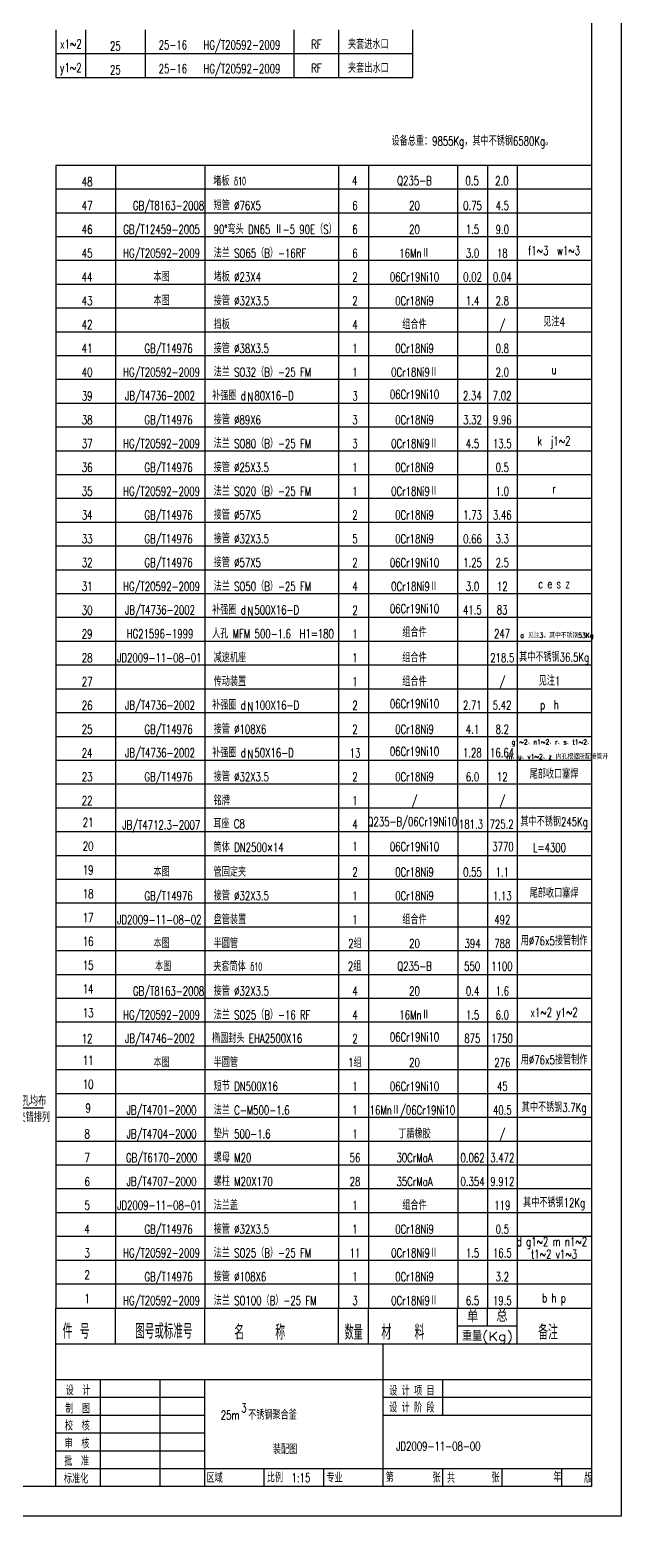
# Model space of a CAD drawing. Header units: millimetres. Extents: x 77471 to 131840, y -11230 to 75240.
# Drawn here: x 83399 to 86381, y -11230 to -3735 of the extents above; entities that cross this region are included whole.
import ezdxf
from ezdxf.enums import TextEntityAlignment as Align

# ---------------------------------------------------------------- set-up
doc = ezdxf.new("R2010")
doc.units = ezdxf.units.MM
doc.header["$LTSCALE"] = 10
doc.header["$MEASUREMENT"] = 0
doc.linetypes.add('DIVIDE-M', pattern=[39, 30, -3, 0, -3, 0, -3])
for name, color, linetype in [('cdr_dim', 7, 'Continuous'), ('cdr_dwg1', 4, 'Continuous'), ('cdr_text', 7, 'Continuous')]:
    doc.layers.add(name, color=color, linetype=linetype)
doc.styles.add('HZ', font='ROMANS.shx', dxfattribs={"width": 0.7, "height": 45, "bigfont": 'HZ.shx'})
doc.styles.add('HZ1', font='txt', dxfattribs={"width": 0.9, "bigfont": 'fsd'})

# ---------------------------------------------------------------- blocks, each defined once
blk = doc.blocks.new('jgb-l')
at = {"color": 4, "linetype": 'Continuous'}
for p, q in [((0, 0), (0, -8)), ((10, 0), (10, -8)), ((30, 0), (30, -8)), ((80, 0), (80, -8)), ((95, 0), (95, -8)), ((120, -8), (120, 0))]:
    blk.add_line(p, q, dxfattribs=at)
at = {"color": 7, "linetype": 'Continuous'}
blk.add_line((0, -8), (120, -8), dxfattribs=at)
blk = doc.blocks.new('mlf')
for p, q in [((180, 8), (0, 8)), ((20, 8), (20, 0)), ((50, 8), (50, 0)), ((95, 8), (95, 0)), ((105, 8), (105, 0)), ((135, 8), (135, 0)), ((145, 8), (145, 0)), ((155, 8), (155, 0))]:
    blk.add_line(p, q)
at = {"color": 4}
blk.add_line((0, 8), (0, 0), dxfattribs=at)
blk = doc.blocks.new('mlr')
at = {"color": 4}
for p, q in [((0, 0), (0, 12)), ((0, 12), (180, 12)), ((20, 0), (20, 12)), ((50, 0), (50, 12)), ((95, 0), (95, 12)), ((105, 0), (105, 12)), ((135, 0), (135, 12)), ((145, 6), (145, 12)), ((155, 0), (155, 12))]:
    blk.add_line(p, q, dxfattribs=at)
blk.add_line((135, 6), (155, 6))
at = {"style": 'HZ'}
for s, p in [('单', (138.18, 7.18)), ('总', (148.03, 7.33))]:
    blk.add_text(s, height=4, dxfattribs=at).set_placement(p)
for s, width, p in [('件 号', 0.7, (2.27, 1.69)), ('图号或标准号', 0.492204, (26.68, 1.69)), ('名    称', 0.7, (59.95, 1.35)), ('数量', 0.471468, (97, 1.35)), ('材   料', 0.7, (109.4, 1.35)), ('备注', 0.7, (162.07, 1.35))]:
    blk.add_text(s, height=5, dxfattribs=dict(at, width=width)).set_placement(p)
at = {"style": 'HZ', "width": 1.13447}
blk.add_text('重量(Kg)', height=3, dxfattribs=at).set_placement((136.46, 1.01), (153.64, 1.01), align=Align.FIT)

msp = doc.modelspace()

# ---------------------------------------------------------------- linework, layer by layer
for p, q in [((83830.7672, -5499.0712), (83830.7672, -5619.0926)), ((83830.7672, -6579.0712), (83830.7672, -6699.0926)), ((83830.7672, -6699.0712), (83830.7672, -6819.0926)), ((83830.7672, -7059.0712), (83830.7672, -7179.0926)), ((83830.7672, -7299.0712), (83830.7672, -7419.0926)), ((83830.7672, -8739.2846), (83830.7672, -8859.3059))]:
    msp.add_line(p, q)
at = {"color": 4, "linetype": 'Continuous'}
for p, q in [((83530.7138, -10359.5406), (86230.7138, -10359.5406)), ((83530.7138, -11079.5406), (83530.7138, -10359.5406)), ((85180.7138, -11079.5406), (85180.7138, -10359.5406)), ((83530.7138, -10539.5406), (86230.7138, -10539.5406)), ((83755.7138, -11079.5406), (83755.7138, -10539.5406)), ((84055.7138, -11079.5406), (84055.7138, -10539.5406)), ((84280.7138, -11079.5406), (84280.7138, -10539.5406)), ((85480.7138, -10719.5406), (85480.7138, -10539.5406)), ((85180.7138, -10719.5406), (86230.7138, -10719.5406)), ((84280.7138, -10989.5406), (85180.7138, -10989.5406)), ((84580.7138, -11079.5406), (84580.7138, -10989.5406)), ((84880.7138, -11079.5406), (84880.7138, -10989.5406)), ((85180.7138, -10989.5406), (86230.7138, -10989.5406)), ((85480.7138, -11079.5406), (85480.7138, -10989.5406)), ((85780.7138, -11079.5406), (85780.7138, -10989.5406)), ((86080.7138, -11079.5406), (86080.7138, -10989.5406))]:
    msp.add_line(p, q, dxfattribs=at)
at = {"color": 7, "linetype": 'Continuous'}
for p, q in [((83530.7138, -10629.5406), (84280.7138, -10629.5406)), ((85180.7138, -10629.5406), (86230.7138, -10629.5406)), ((83530.7138, -10719.5406), (84280.7138, -10719.5406)), ((83530.7138, -10809.5406), (84280.7138, -10809.5406)), ((83530.7138, -10899.5406), (84280.7138, -10899.5406)), ((83530.7138, -10989.5406), (84280.7138, -10989.5406))]:
    msp.add_line(p, q, dxfattribs=at)
at = {"layer": 'cdr_dim', "linetype": 'Continuous'}
for p, q in [((86380.7138, 6020.4594), (86380.7138, -11229.5406)), ((83145.0247, -9170.4073), (83468.8654, -9170.4073)), ((86380.7138, -11229.5406), (77470.7138, -11229.5406))]:
    msp.add_line(p, q, dxfattribs=at)
at = {"layer": 'cdr_dwg1', "linetype": 'Continuous'}
for p, q in [((86230.7138, 5870.4594), (86230.7138, -11079.5406)), ((86230.7138, -11079.5406), (77797.8233, -11079.5406))]:
    msp.add_line(p, q, dxfattribs=at)

# ---------------------------------------------------------------- block references
at = {"linetype": 'Continuous', "xscale": 15.00266714062309, "yscale": 15.00266714062491, "zscale": 15.00266714062497}
for name, p in [('jgb-l', (83530.2337, -3734.9691)), ('jgb-l', (83530.2337, -3854.9904)), ('mlf', (83530.7138, -7779.1139)), ('mlf', (83530.7138, -7899.1352)), ('mlf', (83530.7138, -8019.1566)), ('mlf', (83530.7138, -8139.1779)), ('mlf', (83530.7138, -8259.1993)), ('mlf', (83530.7138, -8379.2206)), ('mlf', (83530.7138, -8499.2419)), ('mlf', (83530.7138, -8619.2633)), ('mlf', (83530.7138, -8739.2846)), ('mlf', (83530.7138, -8859.3059)), ('mlf', (83530.7138, -9219.3699)), ('mlf', (83530.7138, -9339.3913)), ('mlf', (83530.7138, -9459.4126)), ('mlf', (83530.7138, -9579.434)), ('mlf', (83530.7138, -9819.4766)), ('mlf', (83530.7138, -9939.498)), ('mlf', (83530.7138, -10059.5193)), ('mlf', (83530.7138, -10179.5406))]:
    msp.add_blockref(name, p, dxfattribs=at)
at = {"color": 3, "linetype": 'DIVIDE-M', "xscale": 15.00266714062309, "yscale": 15.00266714062491, "zscale": 15.00266714062497}
msp.add_blockref('mlf', (83530.7138, -9099.3486), dxfattribs=at)
at = {"layer": 'cdr_dim', "linetype": 'Continuous', "xscale": 15, "yscale": 15, "zscale": 15}
for p in [(83530.7138, -4539.0926), (83530.7138, -4659.0926), (83530.7138, -4779.0926), (83530.7138, -4899.0926), (83530.7138, -5019.0926), (83530.7138, -5139.0926), (83530.7138, -5259.0926), (83530.7138, -5379.0926), (83530.7138, -5499.0926), (83530.7138, -5619.0926), (83530.7138, -5739.0926), (83530.7138, -5859.0926), (83530.7138, -5979.0926), (83530.7138, -6099.0926), (83530.7138, -6219.0926), (83530.7138, -6339.0926), (83530.7138, -6459.0926), (83530.7138, -6579.0926), (83530.7138, -6699.0926), (83530.7138, -6819.0926), (83530.7138, -6939.0926), (83530.7138, -7059.0926), (83530.7138, -7179.0926), (83530.7138, -7299.0926), (83530.7138, -7419.0926), (83530.7138, -7539.0926), (83530.7138, -7659.0926)]:
    msp.add_blockref('mlf', p, dxfattribs=at)
at = {"layer": 'cdr_text', "linetype": 'Continuous'}
for name, p, xscale, yscale, zscale in [('mlf', (83530.7138, -8979.3273), 15.00266714062309, 15.00266714062491, 15.00266714062497), ('mlf', (83530.7138, -9699.4553), 15.00266714062309, 15.00266714062491, 15.00266714062497), ('mlr', (83530.7138, -10359.5406), 15, 15, 15)]:
    msp.add_blockref(name, p, dxfattribs=dict(at, xscale=xscale, yscale=yscale, zscale=zscale))

# ---------------------------------------------------------------- texts
at = {"color": 7, "linetype": 'Continuous', "style": 'HZ', "width": 0.7}
for s, p in [('每圈4-%%c6孔均布', (83160.545, -9159.0312)), ('共10圈，交错排列', (83160.545, -9241.258))]:
    msp.add_text(s, height=45, dxfattribs=at).set_placement(p)
at = {"linetype": 'Continuous', "style": 'HZ', "width": 0.7}
for s, p in [('设  计', (83579.457, -10618.6264)), ('设 计 项 目', (85211.1006, -10620.3399)), ('制  图', (83577.7674, -10710.4184)), ('3', (84464.831, -10705.7702)), ('设 计 阶 段', (85211.1006, -10705.233)), ('校  核', (83576.0779, -10797.0147)), ('审  核', (83574.3884, -10887.0748)), ('批  准', (83572.6989, -10975.3052)), ('标准化', (83571.0094, -11063.5355)), ('区域', (84289.7961, -11059.5647)), ('比例  1:15', (84593.7387, -11057.9633)), ('专业', (84894.4032, -11059.0935)), ('第', (85193.224, -11056.7889)), ('张', (85428.6877, -11058.2959)), ('共', (85501.9924, -11059.8029)), ('张', (85726.3493, -11058.2959)), ('年', (86037.339, -11056.7556)), ('版', (86192.8339, -11060.5397))]:
    msp.add_text(s, height=45, dxfattribs=at).set_placement(p)
at = {"layer": 'cdr_dim', "linetype": 'Continuous', "style": 'HZ', "width": 0.7}
for s, p in [('21', (83693.0125, -7753.7304)), ('20', (83693.0125, -7873.7517)), ('19', (83693.0125, -7993.773)), ('18', (83693.0125, -8113.7944)), ('17', (83693.0125, -8233.8157)), ('16', (83693.0125, -8353.8371)), ('15', (83693.0125, -8473.8584)), ('14', (83693.0125, -8593.8797)), ('13', (83693.0125, -8713.9011)), ('12', (83688.2418, -8844.3033)), ('11', (83693.0125, -8953.9437)), ('10', (83693.0125, -9073.9651)), ('9', (83693.0125, -9193.9864)), ('8', (83688.2418, -9324.3886)), ('7', (83688.2418, -9444.41)), ('6', (83688.2418, -9564.4313)), ('5', (83688.2418, -9684.4526)), ('4', (83688.2418, -9804.474)), ('3', (83688.2418, -9924.4953)), ('2', (83688.2418, -10034.9824)), ('1', (83688.2418, -10155.0037))]:
    msp.add_text(s, height=45, dxfattribs=at).set_placement(p, align=Align.CENTER)
for s, p in [('25m  不锈钢聚合釜', (84361.7267, -10741.8273)), ('装配图', (84624.4449, -10915.4272))]:
    msp.add_text(s, height=45, dxfattribs=at).set_placement(p)
at = {"layer": 'cdr_dim', "style": 'HZ', "width": 0.7}
msp.add_text('JD2009-11-08-00', height=45, dxfattribs=at).set_placement((85245.923, -10898.7968))
at = {"layer": 'cdr_text', "linetype": 'Continuous'}
for s, height, style, width, p in [('x1~2', 45, 'HZ', 0.7, (83605.9309, -3828.7889)), ('25', 45, 'HZ', 0.7, (83830.2871, -3839.9878)), ('25-16   HG/T20592-2009', 45, 'HZ', 0.7, (84355.3804, -3833.9363)), ('RF', 45, 'HZ', 0.7, (84843.8817, -3831.0959)), ('夹套进水口', 45, 'HZ', 0.7, (85105.5138, -3831.7671)), ('y1~2', 45, 'HZ', 0.7, (83605.9309, -3948.8103)), ('25', 45, 'HZ', 0.7, (83830.2871, -3960.0091)), ('25-16   HG/T20592-2009', 45, 'HZ', 0.7, (84355.3804, -3953.9576)), ('RF', 45, 'HZ', 0.7, (84843.8817, -3951.1172)), ('夹套出水口', 45, 'HZ', 0.7, (85105.5138, -3951.7885)), ('设备总重：9855Kg，其中不锈钢6580Kg。', 45, 'HZ', 0.7, (85630.0607, -4318.8897)), ('48', 45, 'HZ', 0.7, (83688.2138, -4524.0926)), ('4', 45, 'HZ', 0.7, (85036.3869, -4518.7046)), ('Q235-B', 45, 'HZ', 0.7, (85338.2138, -4518.5449)), ('0.5', 45, 'HZ', 0.7, (85628.8869, -4518.7046)), ('2.0', 45, 'HZ', 0.7, (85778.8869, -4518.7046)), ('47', 45, 'HZ', 0.7, (83688.2138, -4644.0926)), ('   GB/T8163-2008', 45, 'HZ', 0.7, (84063.1752, -4644.0686)), ('6', 45, 'HZ', 0.7, (85038.3485, -4644.0686)), ('20', 45, 'HZ', 0.7, (85338.4019, -4644.0686)), ('0.75', 45, 'HZ', 0.7, (85630.9805, -4644.0686)), ('4.5', 45, 'HZ', 0.7, (85780.9805, -4644.0686)), ('46', 45, 'HZ', 0.7, (83688.2138, -4764.0926)), ('GB/T12459-2005', 45, 'HZ', 0.7, (84063.1752, -4764.0686)), ('6', 45, 'HZ', 0.7, (85038.3485, -4764.0686)), ('20', 45, 'HZ', 0.7, (85338.4019, -4764.0686)), ('1.5', 45, 'HZ', 0.7, (85630.9805, -4764.0686)), ('9.0', 45, 'HZ', 0.7, (85780.9805, -4764.0686)), ('45', 45, 'HZ', 0.7, (83688.2138, -4884.0926)), ('HG/T20592-2009', 45, 'HZ', 0.7, (84063.1752, -4884.0899)), ('6', 45, 'HZ', 0.7, (85038.3485, -4884.0899)), ('16MnⅡ', 45, 'HZ', 0.7, (85338.4019, -4884.0899)), ('3.0', 45, 'HZ', 0.7, (85630.9539, -4884.0899)), ('18', 45, 'HZ', 0.7, (85780.9805, -4884.0899)), ('f1~3  w1~3', 45, 'HZ', 0.7, (86041.8655, -4870.7644)), ('44', 45, 'HZ', 0.7, (83688.2138, -5004.0926)), ('本图', 45, 'HZ', 0.7, (84063.1752, -5004.0899)), ('2', 45, 'HZ', 0.7, (85038.3485, -5004.0899)), ('06Cr19Ni10', 45, 'HZ', 0.7, (85338.4019, -5004.0899)), ('0.02', 45, 'HZ', 0.7, (85630.9805, -5004.0899)), ('0.04', 45, 'HZ', 0.7, (85780.9805, -5004.0899)), ('43', 45, 'HZ', 0.7, (83688.2138, -5124.0926)), ('本图', 45, 'HZ', 0.7, (84063.1752, -5124.0899)), ('2', 45, 'HZ', 0.7, (85038.3485, -5124.0899)), ('0Cr18Ni9', 45, 'HZ', 0.7, (85338.4019, -5124.0899)), ('1.4', 45, 'HZ', 0.7, (85630.9805, -5124.0899)), ('2.8', 45, 'HZ', 0.7, (85780.9805, -5124.0899)), ('42', 45, 'HZ', 0.7, (83688.2138, -5244.0926)), ('4', 45, 'HZ', 0.7, (85038.3485, -5244.0686)), ('组合件', 45, 'HZ', 0.7, (85338.4019, -5244.0686)), ('/', 45, 'HZ', 0.7, (85780.9805, -5244.0686)), ('见注4', 45, 'HZ', 0.7, (86041.9989, -5230.7644)), ('41', 45, 'HZ', 0.7, (83688.2138, -5364.0926)), ('   GB/T14976', 45, 'HZ', 0.7, (84063.1752, -5364.0899)), ('1', 45, 'HZ', 0.7, (85038.3485, -5364.0899)), ('0Cr18Ni9', 45, 'HZ', 0.7, (85338.4019, -5364.0899)), ('0.8', 45, 'HZ', 0.7, (85780.9805, -5364.0899)), ('40', 45, 'HZ', 0.7, (83688.2138, -5484.0926)), ('HG/T20592-2009', 45, 'HZ', 0.7, (84063.1752, -5484.0899)), ('1', 45, 'HZ', 0.7, (85038.3485, -5484.0899)), ('0Cr18Ni9Ⅱ', 45, 'HZ', 0.7, (85338.5352, -5484.0899)), ('2.0', 45, 'HZ', 0.7, (85780.9805, -5484.0899)), ('u', 45, 'HZ', 0.7, (86041.8655, -5470.7644)), ('39', 45, 'HZ', 0.7, (83688.2138, -5604.0926)), ('JB/T4736-2002', 45, 'HZ', 0.7, (84055.5156, -5602.715)), ('3', 45, 'HZ', 0.7, (85038.4819, -5604.0899)), ('06Cr19Ni10', 45, 'HZ', 0.7, (85338.5352, -5595.7772)), ('2.34', 45, 'HZ', 0.7, (85629.8937, -5602.715)), ('7.02', 45, 'HZ', 0.7, (85779.8937, -5602.715)), ('38', 45, 'HZ', 0.7, (83688.2138, -5724.0926)), ('   GB/T14976', 45, 'HZ', 0.7, (84063.1752, -5724.0899)), ('3', 45, 'HZ', 0.7, (85038.3485, -5724.0899)), ('0Cr18Ni9', 45, 'HZ', 0.7, (85338.4019, -5724.0899)), ('3.32', 45, 'HZ', 0.7, (85630.9805, -5724.0899)), ('9.96', 45, 'HZ', 0.7, (85780.9805, -5724.0899)), ('37', 45, 'HZ', 0.7, (83688.2138, -5844.0926)), ('HG/T20592-2009', 45, 'HZ', 0.7, (84063.1752, -5844.0899)), ('3', 45, 'HZ', 0.7, (85038.3485, -5844.0899)), ('0Cr18Ni9Ⅱ', 45, 'HZ', 0.7, (85338.5352, -5844.0899)), ('4.5', 45, 'HZ', 0.7, (85630.9805, -5844.0899)), ('13.5', 45, 'HZ', 0.7, (85780.9805, -5844.0899)), ('k  j1~2', 45, 'HZ', 0.7, (86041.8655, -5830.7644)), ('36', 45, 'HZ', 0.7, (83688.2138, -5964.0926)), ('   GB/T14976', 45, 'HZ', 0.7, (84063.1752, -5964.0899)), ('1', 45, 'HZ', 0.7, (85038.3485, -5964.0899)), ('0Cr18Ni9', 45, 'HZ', 0.7, (85338.4019, -5964.0899)), ('0.5', 45, 'HZ', 0.7, (85780.9805, -5964.0899)), ('35', 45, 'HZ', 0.7, (83688.2138, -6084.0926)), ('HG/T20592-2009', 45, 'HZ', 0.7, (84063.1752, -6084.0899)), ('1', 45, 'HZ', 0.7, (85038.3485, -6084.0899)), ('0Cr18Ni9Ⅱ', 45, 'HZ', 0.7, (85338.5352, -6084.0899)), ('1.0', 45, 'HZ', 0.7, (85780.9805, -6084.0899)), ('r', 45, 'HZ', 0.7, (86041.8655, -6070.7644)), ('34', 45, 'HZ', 0.7, (83688.2138, -6204.0926)), ('   GB/T14976', 45, 'HZ', 0.7, (84063.1752, -6204.0899)), ('2', 45, 'HZ', 0.7, (85038.3485, -6204.0899)), ('0Cr18Ni9', 45, 'HZ', 0.7, (85338.4019, -6204.0899)), ('1.73', 45, 'HZ', 0.7, (85630.9805, -6204.0899)), ('3.46', 45, 'HZ', 0.7, (85780.9805, -6204.0899)), ('33', 45, 'HZ', 0.7, (83688.2138, -6324.0926)), ('   GB/T14976', 45, 'HZ', 0.7, (84063.1752, -6324.0899)), ('5', 45, 'HZ', 0.7, (85038.3485, -6324.0899)), ('0Cr18Ni9', 45, 'HZ', 0.7, (85338.4019, -6324.0899)), ('0.66', 45, 'HZ', 0.7, (85630.9805, -6324.0899)), ('3.3', 45, 'HZ', 0.7, (85780.9805, -6324.0899)), ('32', 45, 'HZ', 0.7, (83688.2138, -6444.0926)), ('   GB/T14976', 45, 'HZ', 0.7, (84063.1752, -6444.0686)), ('2', 45, 'HZ', 0.7, (85038.3485, -6444.0686)), ('06Cr19Ni10', 45, 'HZ', 0.7, (85338.4019, -6444.0686)), ('1.25', 45, 'HZ', 0.7, (85630.9805, -6444.0686)), ('2.5', 45, 'HZ', 0.7, (85780.9805, -6444.0686)), ('31', 45, 'HZ', 0.7, (83688.2138, -6564.0926)), ('HG/T20592-2009', 45, 'HZ', 0.7, (84063.1752, -6564.0899)), ('4', 45, 'HZ', 0.7, (85038.3485, -6564.0899)), ('0Cr18Ni9Ⅱ', 45, 'HZ', 0.7, (85338.5352, -6564.0899)), ('3.0', 45, 'HZ', 0.7, (85630.9539, -6564.0899)), ('12', 45, 'HZ', 0.7, (85780.9805, -6564.0899)), ('c e s z', 45, 'HZ', 0.7, (86041.8655, -6550.7644)), ('30', 45, 'HZ', 0.7, (83688.2138, -6684.0926)), ('JB/T4736-2002', 45, 'HZ', 0.7, (84055.5156, -6682.715)), ('2', 45, 'HZ', 0.7, (85038.4819, -6684.0899)), ('06Cr19Ni10', 45, 'HZ', 0.7, (85338.5352, -6675.7772)), ('41.5', 45, 'HZ', 0.7, (85629.8937, -6682.715)), ('83', 45, 'HZ', 0.7, (85779.8937, -6682.715)), ('29', 45, 'HZ', 0.7, (83688.2138, -6804.0926)), ('HG21596-1999', 45, 'HZ', 0.7, (84055.5156, -6802.715)), ('1', 45, 'HZ', 0.7, (85038.4819, -6804.0899)), ('组合件', 45, 'HZ', 0.7, (85338.5352, -6795.7772)), ('247', 45, 'HZ', 0.7, (85779.8937, -6802.715)), ('a 见注3，其中不锈钢53Kg', 25, 'HZ1', 0.9, (86056.2712, -6800.873)), ('28', 45, 'HZ', 0.7, (83688.2138, -6924.0926)), ('JD2009-11-08-01', 45, 'HZ', 0.7, (84052.0374, -6924.0899)), ('1', 45, 'HZ', 0.7, (85038.3485, -6924.0899)), ('组合件', 45, 'HZ', 0.7, (85338.4019, -6924.0899)), ('218.5', 45, 'HZ', 0.7, (85780.9805, -6924.0899)), ('其中不锈钢36.5Kg', 45, 'HZ', 0.7, (86042.0928, -6920.873)), ('27', 45, 'HZ', 0.7, (83688.2138, -7044.0926)), ('1', 45, 'HZ', 0.7, (85038.3485, -7044.0899)), ('组合件', 45, 'HZ', 0.7, (85338.4019, -7044.0899)), ('/', 45, 'HZ', 0.7, (85780.9805, -7044.0899)), ('见注1', 45, 'HZ', 0.7, (86018.9185, -7040.873)), ('26', 45, 'HZ', 0.7, (83688.2138, -7164.0926)), ('JB/T4736-2002', 45, 'HZ', 0.7, (84055.5156, -7162.715)), ('2', 45, 'HZ', 0.7, (85038.4819, -7164.0899)), ('06Cr19Ni10', 45, 'HZ', 0.7, (85338.5352, -7155.7772)), ('2.71', 45, 'HZ', 0.7, (85629.8671, -7162.715)), ('5.42', 45, 'HZ', 0.7, (85779.8937, -7162.715)), ('p  h', 45, 'HZ', 0.7, (86018.9185, -7160.873)), ('25', 45, 'HZ', 0.7, (83688.2138, -7284.0926)), ('   GB/T14976', 45, 'HZ', 0.7, (84063.1752, -7284.0899)), ('2', 45, 'HZ', 0.7, (85038.3485, -7284.0899)), ('0Cr18Ni9', 45, 'HZ', 0.7, (85338.4019, -7284.0899)), ('4.1', 45, 'HZ', 0.7, (85630.9805, -7284.0899)), ('8.2', 45, 'HZ', 0.7, (85780.9805, -7284.0899)), ('g1~2、n1~2、r、s、t1~2、', 25, 'HZ1', 0.9, (86032.9259, -7338.6168)), ('24', 45, 'HZ', 0.7, (83688.2138, -7404.0926)), ('JB/T4736-2002', 45, 'HZ', 0.7, (84055.5156, -7402.715)), ('13', 45, 'HZ', 0.7, (85038.4819, -7404.0899)), ('06Cr19Ni10', 45, 'HZ', 0.7, (85338.5352, -7395.7772)), ('1.28', 45, 'HZ', 0.7, (85629.8671, -7402.715)), ('16.64', 45, 'HZ', 0.7, (85779.8937, -7402.715)), ('m、u、v1~2、z 内孔根据所配接管开', 25, 'HZ1', 0.9, (86058.3761, -7412.1598)), ('23', 45, 'HZ', 0.7, (83688.2138, -7524.0926)), ('   GB/T14976', 45, 'HZ', 0.7, (84063.1752, -7524.0899)), ('2', 45, 'HZ', 0.7, (85038.3485, -7524.0899)), ('0Cr18Ni9', 45, 'HZ', 0.7, (85338.4019, -7524.0899)), ('6.0', 45, 'HZ', 0.7, (85630.9805, -7524.0899)), ('12', 45, 'HZ', 0.7, (85780.9805, -7524.0899)), ('尾部收口塞焊', 45, 'HZ', 0.7, (86041.8655, -7510.7644)), ('22', 45, 'HZ', 0.7, (83688.2138, -7644.0926)), ('1', 45, 'HZ', 0.7, (85038.4819, -7644.0899)), ('/', 45, 'HZ', 0.7, (85338.5352, -7644.0899)), ('/', 45, 'HZ', 0.7, (85781.1139, -7644.0899)), ('JB/T4712.3-2007', 45, 'HZ', 0.7, (84061.7038, -7766.6418)), ('4', 45, 'HZ', 0.7, (85038.4819, -7764.1112)), ('Q235-B/06Cr19Ni10', 45, 'HZ', 0.7, (85327.9137, -7750.1848)), ('181.3', 45, 'HZ', 0.7, (85623.2943, -7762.7364)), ('725.2', 45, 'HZ', 0.7, (85777.4972, -7762.7364)), ('其中不锈钢245Kg', 45, 'HZ', 0.7, (86041.9989, -7750.7858)), ('1', 45, 'HZ', 0.7, (85038.4819, -7874.5983)), ('06Cr19Ni10', 45, 'HZ', 0.7, (85338.5352, -7875.8198)), ('3770', 45, 'HZ', 0.7, (85784.1331, -7876.0693)), ('L=4300', 45, 'HZ', 0.7, (86018.9185, -7880.9157)), ('本图', 45, 'HZ', 0.7, (84063.3085, -8004.1539)), ('2', 45, 'HZ', 0.7, (85038.4819, -8004.1539)), ('0Cr18Ni9', 45, 'HZ', 0.7, (85338.5352, -8004.1539)), ('0.55', 45, 'HZ', 0.7, (85631.0872, -8004.1539)), ('1.1', 45, 'HZ', 0.7, (85781.1139, -8004.1539)), ('   GB/T14976', 45, 'HZ', 0.7, (84063.3085, -8124.1752)), ('1', 45, 'HZ', 0.7, (85038.4819, -8124.1752)), ('0Cr18Ni9', 45, 'HZ', 0.7, (85338.5352, -8124.1752)), ('1.13', 45, 'HZ', 0.7, (85781.1139, -8124.1752)), ('尾部收口塞焊', 45, 'HZ', 0.7, (86041.9989, -8110.8498)), ('JD2009-11-08-02', 45, 'HZ', 0.7, (84052.1708, -8244.3811)), ('1', 45, 'HZ', 0.7, (85038.4819, -8244.3811)), ('组合件', 45, 'HZ', 0.7, (85338.5352, -8244.3811)), ('492', 45, 'HZ', 0.7, (85781.1139, -8244.3811)), ('本图', 45, 'HZ', 0.7, (84063.3085, -8364.2179)), ('2组', 45, 'HZ', 0.7, (85038.4819, -8364.2179)), ('用%%c76x5接管制作', 45, 'HZ', 0.7, (86041.9989, -8350.8924)), ('20', 45, 'HZ', 0.7, (85338.5352, -8364.2179)), ('394', 45, 'HZ', 0.7, (85631.0872, -8364.2179)), ('788', 45, 'HZ', 0.7, (85781.1139, -8364.2179)), ('本图', 45, 'HZ', 0.7, (84071.5182, -8480.3681)), ('2组', 45, 'HZ', 0.7, (85036.4403, -8478.8539)), ('Q235-B', 45, 'HZ', 0.7, (85338.2672, -8478.6942)), ('550', 45, 'HZ', 0.7, (85628.9403, -8478.8539)), ('1100', 45, 'HZ', 0.7, (85778.9403, -8478.8539)), ('   GB/T8163-2008', 45, 'HZ', 0.7, (84063.3085, -8604.2606)), ('4', 45, 'HZ', 0.7, (85038.4819, -8604.2606)), ('20', 45, 'HZ', 0.7, (85338.5352, -8604.2606)), ('0.4', 45, 'HZ', 0.7, (85631.0872, -8604.2606)), ('1.6', 45, 'HZ', 0.7, (85781.1139, -8604.2606)), ('HG/T20592-2009', 45, 'HZ', 0.7, (84063.3085, -8724.2819)), ('4', 45, 'HZ', 0.7, (85038.4819, -8724.2819)), ('16MnⅡ', 45, 'HZ', 0.7, (85338.5352, -8724.2819)), ('1.5', 45, 'HZ', 0.7, (85631.1139, -8724.2819)), ('6.0', 45, 'HZ', 0.7, (85781.1139, -8724.2819)), ('x1~2 y1~2', 45, 'HZ', 0.7, (86041.9989, -8710.9564)), ('JB/T4746-2002', 45, 'HZ', 0.7, (84055.5156, -8842.9284)), ('2', 45, 'HZ', 0.7, (85038.4819, -8844.3033)), ('06Cr19Ni10', 45, 'HZ', 0.7, (85338.5352, -8835.9905)), ('875', 45, 'HZ', 0.7, (85629.8671, -8842.9284)), ('1750', 45, 'HZ', 0.7, (85779.8937, -8842.9284)), ('本图', 45, 'HZ', 0.7, (84063.3085, -8964.3246)), ('1组', 45, 'HZ', 0.7, (85038.4819, -8964.3246)), ('用%%c76x5接管制作', 45, 'HZ', 0.7, (86041.9989, -8950.9991)), ('20', 45, 'HZ', 0.7, (85338.5352, -8964.3246)), ('276', 45, 'HZ', 0.7, (85781.1139, -8964.3246)), ('1', 45, 'HZ', 0.7, (85038.4819, -9084.3459)), ('06Cr19Ni10', 45, 'HZ', 0.7, (85338.5352, -9084.3459)), ('45', 45, 'HZ', 0.7, (85781.1139, -9084.3459)), ('其中不锈钢3.7Kg', 45, 'HZ', 0.7, (86041.9989, -9191.0418)), ('JB/T4701-2000', 45, 'HZ', 0.7, (84063.3085, -9204.3673)), ('1', 45, 'HZ', 0.7, (85038.4819, -9204.3673)), ('16MnⅡ/06Cr19Ni10', 45, 'HZ', 0.7, (85327.9157, -9204.3673)), ('40.5', 45, 'HZ', 0.7, (85781.1139, -9204.3673)), ('JB/T4704-2000', 45, 'HZ', 0.7, (84063.3085, -9324.3886)), ('1', 45, 'HZ', 0.7, (85038.4819, -9324.3886)), ('丁腈橡胶', 45, 'HZ', 0.7, (85338.5352, -9324.3886)), ('/', 45, 'HZ', 0.7, (85781.1139, -9324.3886)), ('GB/T6170-2000', 45, 'HZ', 0.7, (84063.3085, -9444.41)), ('56', 45, 'HZ', 0.7, (85038.4819, -9444.41)), ('30CrMoA', 45, 'HZ', 0.7, (85338.5352, -9444.41)), ('0.062', 45, 'HZ', 0.7, (85631.0872, -9444.41)), ('3.472', 45, 'HZ', 0.7, (85781.1139, -9444.41)), ('JB/T4707-2000', 45, 'HZ', 0.7, (84063.3085, -9564.4313)), ('28', 45, 'HZ', 0.7, (85038.4819, -9564.4313)), ('35CrMoA', 45, 'HZ', 0.7, (85338.5352, -9564.4313)), ('0.354', 45, 'HZ', 0.7, (85631.0872, -9564.4313)), ('9.912', 45, 'HZ', 0.7, (85781.1139, -9564.4313)), ('JD2009-11-08-01', 45, 'HZ', 0.7, (84052.1708, -9684.4526)), ('1', 45, 'HZ', 0.7, (85038.4819, -9684.4526)), ('组合件', 45, 'HZ', 0.7, (85338.5352, -9684.4526)), ('119', 45, 'HZ', 0.7, (85781.1139, -9684.4526)), ('其中不锈钢12Kg', 45, 'HZ', 0.7, (86041.9989, -9671.1271)), ('   GB/T14976', 45, 'HZ', 0.7, (84063.3085, -9804.474)), ('1', 45, 'HZ', 0.7, (85038.4819, -9804.474)), ('0Cr18Ni9', 45, 'HZ', 0.7, (85338.5352, -9804.474)), ('0.5', 45, 'HZ', 0.7, (85781.1139, -9804.474)), ('HG/T20592-2009', 45, 'HZ', 0.7, (84063.3085, -9924.4953)), ('11', 45, 'HZ', 0.7, (85038.4819, -9924.4953)), ('0Cr18Ni9Ⅱ', 45, 'HZ', 0.7, (85338.5352, -9924.4953)), ('1.5', 45, 'HZ', 0.7, (85631.0872, -9924.4953)), ('16.5', 45, 'HZ', 0.7, (85781.1139, -9924.4953)), ('d g1~2 m n1~2 ', 45, 'HZ', 0.7, (86041.9989, -9867.0091)), ('t1~2 v1~3', 45, 'HZ', 0.7, (86041.9989, -9930.6526)), ('   GB/T14976', 45, 'HZ', 0.7, (84063.3085, -10044.5166)), ('1', 45, 'HZ', 0.7, (85038.4819, -10044.5166)), ('0Cr18Ni9', 45, 'HZ', 0.7, (85338.5352, -10044.5166)), ('3.2', 45, 'HZ', 0.7, (85781.1139, -10044.5166)), ('HG/T20592-2009', 45, 'HZ', 0.7, (84063.3085, -10164.538)), ('0Cr18Ni9Ⅱ', 45, 'HZ', 0.7, (85338.5352, -10164.538)), ('b h p', 45, 'HZ', 0.7, (86041.9989, -10151.2125)), ('3', 45, 'HZ', 0.7, (85038.4819, -10164.538)), ('6.5', 45, 'HZ', 0.7, (85631.0872, -10164.538)), ('19.5', 45, 'HZ', 0.7, (85781.1139, -10164.538))]:
    msp.add_text(s, height=height, dxfattribs=dict(at, style=style, width=width)).set_placement(p, align=Align.CENTER)
at = {"layer": 'cdr_text', "linetype": 'Continuous', "style": 'HZ', "width": 0.7}
for s, p in [('堵板 δ10', (84323.7874, -4520.8061)), ('短管 %%C76X5     ', (84325.7218, -4644.0686)), ('90%%d弯头 DN65 Ⅱ-5 90E（S）', (84325.7218, -4764.0686)), ('法兰 SO65（B）-16RF', (84325.7218, -4884.0899)), ('堵板 %%C23X4        ', (84325.7218, -5004.0899)), ('接管 %%C32X3.5        ', (84325.7218, -5124.0899)), ('挡板', (84325.7218, -5244.0686)), ('接管 %%C38X3.5', (84325.7218, -5364.0899)), ('法兰 SO32（B）-25 FM', (84325.7218, -5484.0899)), ('补强圈 d  80X16-D', (84318.0622, -5602.715)), ('N', (84496.267, -5609.7446)), ('接管 %%C89X6', (84325.7218, -5724.0899)), ('法兰 SO80（B）-25 FM', (84325.7218, -5844.0899)), ('接管 %%C25X3.5        ', (84325.7218, -5964.0899)), ('法兰 SO20（B）-25 FM', (84325.7218, -6084.0899)), ('接管 %%C57X5        ', (84325.7218, -6204.0899)), ('接管 %%C32X3.5        ', (84325.7218, -6324.0899)), ('接管 %%C57X5     ', (84325.7218, -6444.0686)), ('法兰 SO50（B）-25 FM', (84325.7218, -6564.0899)), ('补强圈 d  500X16-D', (84318.0622, -6682.715)), ('N', (84496.267, -6689.7446)), ('人孔 MFM 500-1.6  H1=180', (84318.0622, -6802.715)), ('减速机座', (84325.7218, -6924.0899)), ('传动装置', (84325.7218, -7044.0899)), ('补强圈 d  100X16-D', (84318.0622, -7162.715)), ('N', (84496.267, -7169.7446)), ('接管 %%C108X6', (84325.7218, -7284.0899)), ('补强圈 d  50X16-D', (84318.0622, -7402.715)), ('N', (84496.267, -7409.7446)), ('接管 %%C32X3.5        ', (84325.7218, -7524.0899)), ('铭牌', (84325.8552, -7644.0899)), ('耳座 C8', (84324.2505, -7761.0281)), ('筒体 DN2500×14', (84325.8552, -7879.5738)), ('管固定夹', (84325.8552, -8004.1539)), ('接管 %%C32X3.5       ', (84325.8552, -8124.1752)), ('盘管装置', (84325.8552, -8244.3811)), ('半圆管', (84325.8552, -8364.2179)), ('夹套筒体 δ10', (84323.8407, -8480.9555)), ('接管 %%C32X3.5       ', (84325.8552, -8604.2606)), ('法兰 SO25（B）-16 RF', (84325.8552, -8724.2819)), ('椭圆封头 EHA2500X16', (84318.0622, -8842.9284)), ('半圆管', (84325.8552, -8964.3246)), ('短节 DN500X16        ', (84325.8552, -9084.3459)), ('法兰 C-M500-1.6', (84325.8552, -9204.3673)), ('垫片 500-1.6', (84325.8552, -9324.3886)), ('螺母 M20', (84325.8552, -9444.41)), ('螺柱 M20X170        ', (84325.8552, -9564.4313)), ('法兰盖', (84325.8552, -9684.4526)), ('接管 %%C32X3.5        ', (84325.8552, -9804.474)), ('法兰 SO25（B）-25 FM', (84325.8552, -9924.4953)), ('接管 %%C108X6        ', (84325.8552, -10044.5166)), ('法兰 SO100（B）-25 FM', (84325.8552, -10164.538))]:
    msp.add_text(s, height=45, dxfattribs=at).set_placement(p)

doc.saveas('drawing.dxf')
